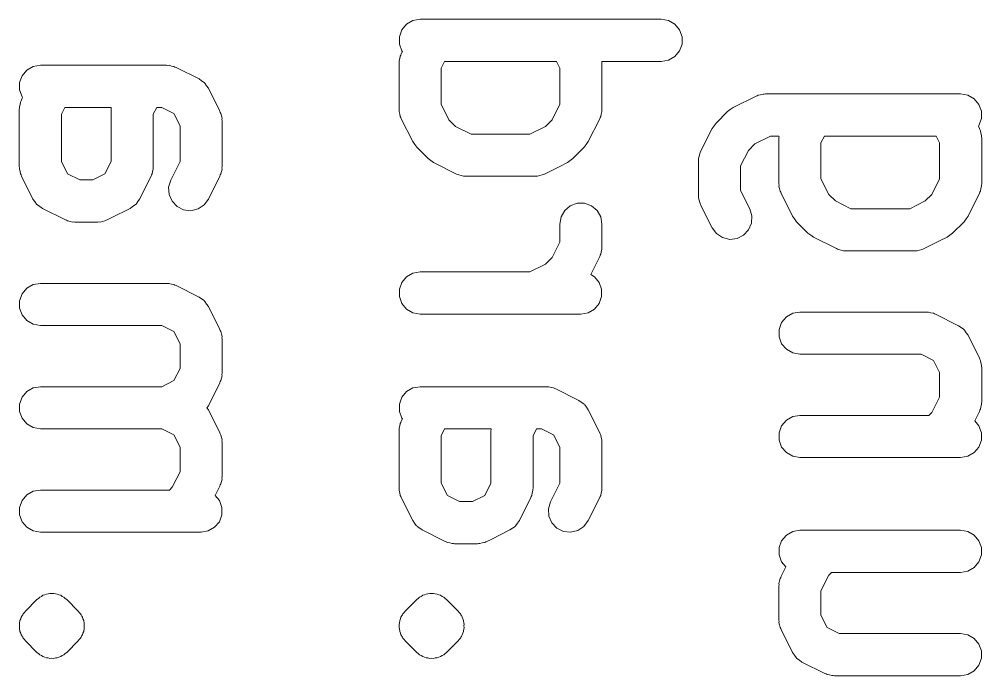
# Model space of a CAD drawing. Extents: x 83.8 to 162.6, y -99.1 to -55.8.
# Drawn here: x 87.852 to 91.844, y -77.494 to -74.771 of the extents above; entities that cross this region are included whole.
import ezdxf

# ---------------------------------------------------------------- set-up
doc = ezdxf.new("R2010")
doc.units = 0
doc.layers.add('Beschriftung', color=11, linetype='Continuous', lineweight=0)

msp = doc.modelspace()

# ---------------------------------------------------------------- linework, layer by layer
at = {"layer": 'Beschriftung'}
for p, q in [((89.4388, -74.815), (89.4584, -74.7917)), ((89.4584, -74.7917), (89.4847, -74.7765)), ((89.4847, -74.7765), (89.5146, -74.7713)), ((89.5146, -74.7713), (90.5146, -74.7713)), ((90.5146, -74.7713), (90.5445, -74.7765)), ((90.5445, -74.7765), (90.5709, -74.7917)), ((90.5709, -74.7917), (90.5904, -74.815)), ((89.4284, -74.8436), (89.4388, -74.815)), ((89.4284, -74.874), (89.4284, -74.8436)), ((90.5904, -74.815), (90.6008, -74.8436)), ((90.6008, -74.8436), (90.6008, -74.874)), ((89.4388, -74.9025), (89.4284, -74.874)), ((90.6008, -74.874), (90.5904, -74.9025)), ((89.4306, -74.9342), (89.4324, -74.9241)), ((89.4324, -74.9241), (89.4349, -74.9197)), ((89.4349, -74.9197), (89.4364, -74.9149)), ((89.4364, -74.9149), (89.4412, -74.9053)), ((89.4412, -74.9053), (89.4388, -74.9025)), ((90.5904, -74.9025), (90.5709, -74.9258)), ((87.9097, -74.967), (87.9396, -74.9617)), ((87.9396, -74.9617), (88.4634, -74.9617)), ((88.4634, -74.9617), (88.4684, -74.9626)), ((88.4684, -74.9626), (88.4734, -74.9623)), ((88.4734, -74.9623), (88.4833, -74.9652)), ((89.4271, -74.954), (89.428, -74.949)), ((89.4271, -75.1445), (89.4271, -74.954)), ((89.4277, -74.944), (89.4306, -74.9342)), ((89.428, -74.949), (89.4277, -74.944)), ((89.6163, -74.9463), (89.6021, -74.9747)), ((90.0796, -74.9463), (89.6163, -74.9463)), ((90.0938, -74.9747), (90.0796, -74.9463)), ((90.2681, -74.9463), (90.2679, -74.949)), ((90.2679, -74.949), (90.2688, -74.954)), ((90.5146, -74.9463), (90.2681, -74.9463)), ((90.2688, -74.954), (90.2688, -75.1445)), ((90.5445, -74.941), (90.5146, -74.9463)), ((90.5709, -74.9258), (90.5445, -74.941)), ((87.8638, -75.0055), (87.8834, -74.9822)), ((87.8834, -74.9822), (87.9097, -74.967)), ((88.4833, -74.9652), (88.4934, -74.967)), ((88.4934, -74.967), (88.4977, -74.9695)), ((88.4977, -74.9695), (88.5026, -74.971)), ((88.5026, -74.971), (88.5978, -75.0186)), ((89.6021, -74.9747), (89.6021, -75.1238)), ((90.0938, -75.1238), (90.0938, -74.9747)), ((87.8534, -75.034), (87.8638, -75.0055)), ((87.8534, -75.0644), (87.8534, -75.034)), ((88.5978, -75.0186), (88.6081, -75.0262)), ((88.6081, -75.0262), (88.6188, -75.0333)), ((88.6188, -75.0333), (88.6203, -75.0353)), ((88.6203, -75.0353), (88.6222, -75.0367)), ((88.6222, -75.0367), (88.6293, -75.0474)), ((87.8638, -75.093), (87.8534, -75.0644)), ((88.6293, -75.0474), (88.6369, -75.0577)), ((88.6369, -75.0577), (88.6845, -75.153)), ((90.9269, -75.0843), (90.9368, -75.0814)), ((90.9368, -75.0814), (90.9418, -75.0817)), ((90.9418, -75.0817), (90.9468, -75.0808)), ((90.9468, -75.0808), (91.7563, -75.0808)), ((91.7563, -75.0808), (91.7862, -75.0861)), ((87.8556, -75.1246), (87.8574, -75.1145)), ((87.8574, -75.1145), (87.8599, -75.1102)), ((87.8599, -75.1102), (87.8614, -75.1053)), ((87.8614, -75.1053), (87.8662, -75.0957)), ((87.8662, -75.0957), (87.8638, -75.093)), ((90.8124, -75.1376), (90.9076, -75.09)), ((90.9076, -75.09), (90.9125, -75.0886)), ((90.9125, -75.0886), (90.9168, -75.0861)), ((90.9168, -75.0861), (90.9269, -75.0843)), ((91.7862, -75.0861), (91.8125, -75.1013)), ((91.8125, -75.1013), (91.8321, -75.1245)), ((87.8521, -75.1445), (87.853, -75.1395)), ((87.8521, -75.3826), (87.8521, -75.1445)), ((87.8527, -75.1345), (87.8556, -75.1246)), ((87.853, -75.1395), (87.8527, -75.1345)), ((88.0413, -75.1367), (88.0271, -75.1651)), ((88.2338, -75.1367), (88.0413, -75.1367)), ((88.2331, -75.1445), (88.2339, -75.1395)), ((88.2331, -75.3619), (88.2331, -75.1445)), ((88.2339, -75.1395), (88.2338, -75.1367)), ((88.4223, -75.1367), (88.4081, -75.1651)), ((88.4428, -75.1367), (88.4223, -75.1367)), ((88.4934, -75.1621), (88.4428, -75.1367)), ((88.5188, -75.2128), (88.4934, -75.1621)), ((88.6845, -75.153), (88.686, -75.1578)), ((88.686, -75.1578), (88.6885, -75.1622)), ((88.6885, -75.1622), (88.6903, -75.1723)), ((89.428, -75.1494), (89.4271, -75.1445)), ((89.4277, -75.1545), (89.428, -75.1494)), ((89.4306, -75.1643), (89.4277, -75.1545)), ((89.6021, -75.1238), (89.6341, -75.1879)), ((90.0618, -75.1879), (90.0938, -75.1238)), ((90.2682, -75.1545), (90.2653, -75.1643)), ((90.2688, -75.1445), (90.2679, -75.1494)), ((90.2679, -75.1494), (90.2682, -75.1545)), ((90.742, -75.2017), (90.7897, -75.154)), ((90.7897, -75.154), (90.8011, -75.146)), ((90.8011, -75.146), (90.8124, -75.1376)), ((91.8321, -75.1245), (91.8425, -75.1531)), ((91.8425, -75.1531), (91.8425, -75.1835)), ((88.0271, -75.1651), (88.0271, -75.3619)), ((88.4081, -75.1651), (88.4081, -75.3826)), ((88.6903, -75.1723), (88.6932, -75.1821)), ((88.6932, -75.1821), (88.6929, -75.1871)), ((88.6929, -75.1871), (88.6938, -75.1921)), ((88.6938, -75.1921), (88.6938, -75.3826)), ((89.4324, -75.1744), (89.4306, -75.1643)), ((89.4349, -75.1788), (89.4324, -75.1744)), ((89.4364, -75.1836), (89.4349, -75.1788)), ((89.484, -75.2788), (89.4364, -75.1836)), ((89.6341, -75.1879), (89.6617, -75.2154)), ((90.0342, -75.2154), (90.0618, -75.1879)), ((90.2595, -75.1836), (90.2119, -75.2788)), ((90.261, -75.1788), (90.2595, -75.1836)), ((90.2635, -75.1744), (90.261, -75.1788)), ((90.2653, -75.1643), (90.2635, -75.1744)), ((90.734, -75.2131), (90.742, -75.2017)), ((91.8425, -75.1835), (91.8321, -75.212)), ((88.5188, -75.3619), (88.5188, -75.2128)), ((89.6617, -75.2154), (89.7258, -75.2475)), ((89.9702, -75.2475), (90.0342, -75.2154)), ((90.678, -75.3196), (90.7256, -75.2244)), ((90.7256, -75.2244), (90.734, -75.2131)), ((91.8321, -75.212), (91.8297, -75.2148)), ((91.8297, -75.2148), (91.8345, -75.2244)), ((91.8345, -75.2244), (91.836, -75.2292)), ((91.836, -75.2292), (91.8385, -75.2336)), ((91.8385, -75.2336), (91.8403, -75.2437)), ((89.4923, -75.2901), (89.484, -75.2788)), ((89.7258, -75.2475), (89.9702, -75.2475)), ((90.2119, -75.2788), (90.2036, -75.2901)), ((90.9674, -75.2558), (90.9034, -75.2878)), ((91.0028, -75.2558), (90.9674, -75.2558)), ((91.0021, -75.2635), (91.003, -75.2586)), ((91.0021, -75.454), (91.0021, -75.2635)), ((91.003, -75.2586), (91.0028, -75.2558)), ((91.1913, -75.2558), (91.1771, -75.2842)), ((91.6546, -75.2558), (91.1913, -75.2558)), ((91.6688, -75.2842), (91.6546, -75.2558)), ((91.8403, -75.2437), (91.8432, -75.2535)), ((91.8432, -75.2535), (91.8429, -75.2586)), ((91.8429, -75.2586), (91.8438, -75.2635)), ((91.8438, -75.2635), (91.8438, -75.454)), ((89.5004, -75.3016), (89.4923, -75.2901)), ((89.548, -75.3492), (89.5004, -75.3016)), ((90.1955, -75.3016), (90.1479, -75.3492)), ((90.2036, -75.2901), (90.1955, -75.3016)), ((90.6766, -75.3245), (90.678, -75.3196)), ((90.8758, -75.3154), (90.8438, -75.3794)), ((90.9034, -75.2878), (90.8758, -75.3154)), ((91.1771, -75.2842), (91.1771, -75.4333)), ((91.6688, -75.4333), (91.6688, -75.2842)), ((88.0271, -75.3619), (88.0525, -75.4126)), ((88.2077, -75.4126), (88.2331, -75.3619)), ((88.4804, -75.4387), (88.5188, -75.3619)), ((89.5595, -75.3572), (89.548, -75.3492)), ((89.5707, -75.3656), (89.5595, -75.3572)), ((90.1364, -75.3572), (90.1252, -75.3656)), ((90.1479, -75.3492), (90.1364, -75.3572)), ((90.6688, -75.3588), (90.6697, -75.3538)), ((90.6688, -75.5016), (90.6688, -75.3588)), ((90.6694, -75.3488), (90.6723, -75.3389)), ((90.6697, -75.3538), (90.6694, -75.3488)), ((90.6723, -75.3389), (90.6741, -75.3288)), ((90.6741, -75.3288), (90.6766, -75.3245)), ((87.853, -75.3875), (87.8521, -75.3826)), ((87.8527, -75.3926), (87.853, -75.3875)), ((87.8556, -75.4024), (87.8527, -75.3926)), ((87.8574, -75.4125), (87.8556, -75.4024)), ((88.4046, -75.4024), (88.4028, -75.4125)), ((88.4075, -75.3926), (88.4046, -75.4024)), ((88.4081, -75.3826), (88.4072, -75.3875)), ((88.4072, -75.3875), (88.4075, -75.3926)), ((88.6903, -75.4024), (88.6885, -75.4125)), ((88.6932, -75.3926), (88.6903, -75.4024)), ((88.6938, -75.3826), (88.6929, -75.3875)), ((88.6929, -75.3875), (88.6932, -75.3926)), ((89.666, -75.4132), (89.5707, -75.3656)), ((90.0938, -75.3813), (90.0299, -75.4132)), ((90.1252, -75.3656), (90.0938, -75.3813)), ((90.8438, -75.3794), (90.8438, -75.481)), ((87.8599, -75.4169), (87.8574, -75.4125)), ((87.8614, -75.4217), (87.8599, -75.4169)), ((87.909, -75.5169), (87.8614, -75.4217)), ((88.0525, -75.4126), (88.1031, -75.4379)), ((88.1031, -75.4379), (88.1571, -75.4379)), ((88.1571, -75.4379), (88.2077, -75.4126)), ((88.3988, -75.4217), (88.3512, -75.5169)), ((88.4003, -75.4169), (88.3988, -75.4217)), ((88.4028, -75.4125), (88.4003, -75.4169)), ((88.4717, -75.4678), (88.4804, -75.4387)), ((88.6845, -75.4217), (88.6369, -75.5169)), ((88.686, -75.4169), (88.6845, -75.4217)), ((88.6885, -75.4125), (88.686, -75.4169)), ((89.6708, -75.4147), (89.666, -75.4132)), ((89.6752, -75.4172), (89.6708, -75.4147)), ((89.6853, -75.419), (89.6752, -75.4172)), ((89.6951, -75.4219), (89.6853, -75.419)), ((89.7001, -75.4216), (89.6951, -75.4219)), ((89.7051, -75.4225), (89.7001, -75.4216)), ((89.9908, -75.4225), (89.7051, -75.4225)), ((89.9958, -75.4216), (89.9908, -75.4225)), ((90.0008, -75.4219), (89.9958, -75.4216)), ((90.0106, -75.419), (90.0008, -75.4219)), ((90.0207, -75.4172), (90.0106, -75.419)), ((90.0251, -75.4147), (90.0207, -75.4172)), ((90.0299, -75.4132), (90.0251, -75.4147)), ((91.1771, -75.4333), (91.2091, -75.4974)), ((91.6368, -75.4974), (91.6688, -75.4333)), ((88.4736, -75.4981), (88.4717, -75.4678)), ((90.8438, -75.481), (90.8822, -75.5577)), ((91.003, -75.459), (91.0021, -75.454)), ((91.0027, -75.464), (91.003, -75.459)), ((91.0056, -75.4738), (91.0027, -75.464)), ((91.0074, -75.4839), (91.0056, -75.4738)), ((91.8403, -75.4738), (91.8385, -75.4839)), ((91.8432, -75.464), (91.8403, -75.4738)), ((91.8438, -75.454), (91.8429, -75.459)), ((91.8429, -75.459), (91.8432, -75.464)), ((87.9166, -75.5273), (87.909, -75.5169)), ((88.3512, -75.5169), (88.3436, -75.5273)), ((88.4856, -75.526), (88.4736, -75.4981)), ((88.6369, -75.5169), (88.6188, -75.5413)), ((90.6697, -75.5066), (90.6688, -75.5016)), ((90.6694, -75.5116), (90.6697, -75.5066)), ((90.6723, -75.5214), (90.6694, -75.5116)), ((90.6741, -75.5315), (90.6723, -75.5214)), ((91.0099, -75.4883), (91.0074, -75.4839)), ((91.0114, -75.4931), (91.0099, -75.4883)), ((91.059, -75.5884), (91.0114, -75.4931)), ((91.2091, -75.4974), (91.2367, -75.5249)), ((91.6092, -75.5249), (91.6368, -75.4974)), ((91.8345, -75.4931), (91.7869, -75.5884)), ((91.836, -75.4883), (91.8345, -75.4931)), ((91.8385, -75.4839), (91.836, -75.4883)), ((87.9237, -75.538), (87.9166, -75.5273)), ((87.9256, -75.5394), (87.9237, -75.538)), ((87.9271, -75.5413), (87.9256, -75.5394)), ((87.9378, -75.5484), (87.9271, -75.5413)), ((87.9481, -75.5561), (87.9378, -75.5484)), ((88.0433, -75.6037), (87.9481, -75.5561)), ((88.3121, -75.5561), (88.2339, -75.5951)), ((88.3224, -75.5484), (88.3121, -75.5561)), ((88.3331, -75.5413), (88.3224, -75.5484)), ((88.3346, -75.5394), (88.3331, -75.5413)), ((88.3365, -75.538), (88.3346, -75.5394)), ((88.3436, -75.5273), (88.3365, -75.538)), ((88.5065, -75.5481), (88.4856, -75.526)), ((88.5337, -75.5617), (88.5065, -75.5481)), ((88.5639, -75.5652), (88.5337, -75.5617)), ((88.5935, -75.5581), (88.5639, -75.5652)), ((88.6188, -75.5413), (88.5935, -75.5581)), ((90.1143, -75.5644), (90.1375, -75.5449)), ((90.1375, -75.5449), (90.1661, -75.5345)), ((90.1661, -75.5345), (90.1965, -75.5345)), ((90.1965, -75.5345), (90.225, -75.5449)), ((90.225, -75.5449), (90.2483, -75.5644)), ((90.6766, -75.5359), (90.6741, -75.5315)), ((90.678, -75.5407), (90.6766, -75.5359)), ((90.7256, -75.636), (90.678, -75.5407)), ((90.8822, -75.5577), (90.8908, -75.5869)), ((91.2367, -75.5249), (91.3008, -75.557)), ((91.3008, -75.557), (91.5452, -75.557)), ((91.5452, -75.557), (91.6092, -75.5249)), ((88.2339, -75.5951), (88.2168, -75.6037)), ((90.0938, -75.6207), (90.0991, -75.5907)), ((90.0991, -75.5907), (90.1143, -75.5644)), ((90.2483, -75.5644), (90.2635, -75.5907)), ((90.2635, -75.5907), (90.2688, -75.6207)), ((90.8908, -75.5869), (90.889, -75.6172)), ((91.0673, -75.5996), (91.059, -75.5884)), ((91.0754, -75.6111), (91.0673, -75.5996)), ((91.7786, -75.5996), (91.7705, -75.6111)), ((91.7869, -75.5884), (91.7786, -75.5996)), ((88.0482, -75.6051), (88.0433, -75.6037)), ((88.0525, -75.6077), (88.0482, -75.6051)), ((88.0626, -75.6094), (88.0525, -75.6077)), ((88.0725, -75.6124), (88.0626, -75.6094)), ((88.0775, -75.6121), (88.0725, -75.6124)), ((88.0825, -75.6129), (88.0775, -75.6121)), ((88.1777, -75.6129), (88.0825, -75.6129)), ((88.1827, -75.6121), (88.1777, -75.6129)), ((88.1877, -75.6124), (88.1827, -75.6121)), ((88.1975, -75.6094), (88.1877, -75.6124)), ((88.2076, -75.6077), (88.1975, -75.6094)), ((88.212, -75.6051), (88.2076, -75.6077)), ((88.2168, -75.6037), (88.212, -75.6051)), ((90.0938, -75.6952), (90.0938, -75.6207)), ((90.2688, -75.6207), (90.2688, -75.7159)), ((90.7437, -75.6604), (90.7256, -75.636)), ((90.889, -75.6172), (90.8769, -75.6451)), ((91.123, -75.6587), (91.0754, -75.6111)), ((91.7705, -75.6111), (91.7229, -75.6587)), ((90.7691, -75.6771), (90.7437, -75.6604)), ((90.7987, -75.6842), (90.7691, -75.6771)), ((90.8289, -75.6807), (90.7987, -75.6842)), ((90.856, -75.6671), (90.8289, -75.6807)), ((90.8769, -75.6451), (90.856, -75.6671)), ((91.1345, -75.6668), (91.123, -75.6587)), ((91.1457, -75.6751), (91.1345, -75.6668)), ((91.241, -75.7227), (91.1457, -75.6751)), ((91.7002, -75.6751), (91.6688, -75.6908)), ((91.7114, -75.6668), (91.7002, -75.6751)), ((91.7229, -75.6587), (91.7114, -75.6668)), ((90.0618, -75.7593), (90.0938, -75.6952)), ((90.2688, -75.7159), (90.2679, -75.7209)), ((90.2679, -75.7209), (90.2682, -75.7259)), ((91.6688, -75.6908), (91.6049, -75.7227)), ((90.0342, -75.7869), (90.0618, -75.7593)), ((90.2595, -75.755), (90.2219, -75.8303)), ((90.261, -75.7502), (90.2595, -75.755)), ((90.2635, -75.7458), (90.261, -75.7502)), ((90.2653, -75.7357), (90.2635, -75.7458)), ((90.2682, -75.7259), (90.2653, -75.7357)), ((91.2458, -75.7242), (91.241, -75.7227)), ((91.2502, -75.7267), (91.2458, -75.7242)), ((91.2603, -75.7285), (91.2502, -75.7267)), ((91.2701, -75.7314), (91.2603, -75.7285)), ((91.2751, -75.7311), (91.2701, -75.7314)), ((91.2801, -75.732), (91.2751, -75.7311)), ((91.5658, -75.732), (91.2801, -75.732)), ((91.5708, -75.7311), (91.5658, -75.732)), ((91.5758, -75.7314), (91.5708, -75.7311)), ((91.5856, -75.7285), (91.5758, -75.7314)), ((91.5957, -75.7267), (91.5856, -75.7285)), ((91.6001, -75.7242), (91.5957, -75.7267)), ((91.6049, -75.7227), (91.6001, -75.7242)), ((89.9702, -75.8189), (90.0342, -75.7869)), ((89.4388, -75.8626), (89.4584, -75.8394)), ((89.4584, -75.8394), (89.4847, -75.8242)), ((89.4847, -75.8242), (89.5146, -75.8189)), ((89.5146, -75.8189), (89.9702, -75.8189)), ((90.2219, -75.8303), (90.2375, -75.8394)), ((90.2375, -75.8394), (90.2571, -75.8626)), ((87.8834, -75.887), (87.9097, -75.8718)), ((87.9097, -75.8718), (87.9396, -75.8665)), ((87.9396, -75.8665), (88.4634, -75.8665)), ((88.4634, -75.8665), (88.4684, -75.8674)), ((88.4684, -75.8674), (88.4734, -75.8671)), ((88.4734, -75.8671), (88.4833, -75.87)), ((88.4833, -75.87), (88.4934, -75.8718)), ((88.4934, -75.8718), (88.4977, -75.8743)), ((88.4977, -75.8743), (88.5026, -75.8757)), ((88.5026, -75.8757), (88.5978, -75.9234)), ((89.4284, -75.8912), (89.4388, -75.8626)), ((90.2571, -75.8626), (90.2675, -75.8912)), ((87.8534, -75.9388), (87.8638, -75.9103)), ((87.8638, -75.9103), (87.8834, -75.887)), ((89.4284, -75.9216), (89.4284, -75.8912)), ((89.4388, -75.9501), (89.4284, -75.9216)), ((90.2675, -75.9216), (90.2571, -75.9501)), ((90.2675, -75.8912), (90.2675, -75.9216)), ((87.8534, -75.9692), (87.8534, -75.9388)), ((88.5978, -75.9234), (88.6081, -75.931)), ((88.6081, -75.931), (88.6188, -75.9381)), ((88.6188, -75.9381), (88.6203, -75.94)), ((88.6203, -75.94), (88.6222, -75.9415)), ((88.6222, -75.9415), (88.6293, -75.9522)), ((88.6293, -75.9522), (88.6369, -75.9625)), ((89.4584, -75.9734), (89.4388, -75.9501)), ((90.2571, -75.9501), (90.2375, -75.9734)), ((87.8638, -75.9978), (87.8534, -75.9692)), ((87.8834, -76.021), (87.8638, -75.9978)), ((88.6369, -75.9625), (88.6845, -76.0577)), ((89.4847, -75.9886), (89.4584, -75.9734)), ((89.5146, -75.9939), (89.4847, -75.9886)), ((90.1813, -75.9939), (89.5146, -75.9939)), ((90.2112, -75.9886), (90.1813, -75.9939)), ((90.2375, -75.9734), (90.2112, -75.9886)), ((91.0334, -76.006), (91.0597, -75.9908)), ((91.0597, -75.9908), (91.0896, -75.9855)), ((91.0896, -75.9855), (91.6134, -75.9855)), ((91.6134, -75.9855), (91.6184, -75.9864)), ((91.6184, -75.9864), (91.6234, -75.9861)), ((91.6234, -75.9861), (91.6333, -75.989)), ((91.6333, -75.989), (91.6434, -75.9908)), ((91.6434, -75.9908), (91.6477, -75.9933)), ((91.6477, -75.9933), (91.6526, -75.9948)), ((91.6526, -75.9948), (91.7478, -76.0424)), ((87.9097, -76.0362), (87.8834, -76.021)), ((87.9396, -76.0415), (87.9097, -76.0362)), ((88.4428, -76.0415), (87.9396, -76.0415)), ((88.4934, -76.0668), (88.4428, -76.0415)), ((91.0034, -76.0579), (91.0138, -76.0293)), ((91.0138, -76.0293), (91.0334, -76.006)), ((88.5188, -76.1175), (88.4934, -76.0668)), ((88.6845, -76.0577), (88.686, -76.0626)), ((88.686, -76.0626), (88.6885, -76.0669)), ((88.6885, -76.0669), (88.6903, -76.077)), ((88.6903, -76.077), (88.6932, -76.0869)), ((91.0034, -76.0882), (91.0034, -76.0579)), ((91.7478, -76.0424), (91.7581, -76.0501)), ((91.7581, -76.0501), (91.7688, -76.0571)), ((91.7688, -76.0571), (91.7703, -76.0591)), ((91.7703, -76.0591), (91.7722, -76.0605)), ((91.7722, -76.0605), (91.7793, -76.0712)), ((91.7793, -76.0712), (91.7869, -76.0815)), ((91.7869, -76.0815), (91.8345, -76.1768)), ((88.5188, -76.2191), (88.5188, -76.1175)), ((88.6932, -76.0869), (88.6929, -76.0919)), ((88.6929, -76.0919), (88.6938, -76.0969)), ((88.6938, -76.0969), (88.6938, -76.2397)), ((91.0138, -76.1168), (91.0034, -76.0882)), ((91.0334, -76.1401), (91.0138, -76.1168)), ((91.0597, -76.1553), (91.0334, -76.1401)), ((91.0896, -76.1605), (91.0597, -76.1553)), ((91.5928, -76.1605), (91.0896, -76.1605)), ((91.6434, -76.1859), (91.5928, -76.1605)), ((91.6688, -76.2366), (91.6434, -76.1859)), ((91.8345, -76.1768), (91.836, -76.1816)), ((91.836, -76.1816), (91.8385, -76.186)), ((91.8385, -76.186), (91.8403, -76.1961)), ((91.8403, -76.1961), (91.8432, -76.2059)), ((88.4934, -76.2697), (88.5188, -76.2191)), ((88.6938, -76.2397), (88.6929, -76.2447)), ((91.6688, -76.3381), (91.6688, -76.2366)), ((91.8432, -76.2059), (91.8429, -76.2109)), ((91.8429, -76.2109), (91.8438, -76.2159)), ((91.8438, -76.2159), (91.8438, -76.3588)), ((88.4428, -76.2951), (88.4934, -76.2697)), ((88.6845, -76.2788), (88.6369, -76.3741)), ((88.686, -76.274), (88.6845, -76.2788)), ((88.6885, -76.2696), (88.686, -76.274)), ((88.6903, -76.2595), (88.6885, -76.2696)), ((88.6932, -76.2497), (88.6903, -76.2595)), ((88.6929, -76.2447), (88.6932, -76.2497)), ((87.8638, -76.3388), (87.8834, -76.3155)), ((87.8834, -76.3155), (87.9097, -76.3003)), ((87.9097, -76.3003), (87.9396, -76.2951)), ((87.9396, -76.2951), (88.4428, -76.2951)), ((89.4388, -76.3388), (89.4584, -76.3155)), ((89.4584, -76.3155), (89.4847, -76.3003)), ((89.4847, -76.3003), (89.5146, -76.2951)), ((89.5146, -76.2951), (90.0384, -76.2951)), ((90.0384, -76.2951), (90.0434, -76.2959)), ((90.0434, -76.2959), (90.0484, -76.2956)), ((90.0484, -76.2956), (90.0583, -76.2986)), ((90.0583, -76.2986), (90.0684, -76.3003)), ((90.0684, -76.3003), (90.0727, -76.3029)), ((90.0727, -76.3029), (90.0776, -76.3043)), ((90.0776, -76.3043), (90.1728, -76.3519)), ((87.8534, -76.3674), (87.8638, -76.3388)), ((89.4284, -76.3674), (89.4388, -76.3388)), ((90.1728, -76.3519), (90.1831, -76.3596)), ((90.1831, -76.3596), (90.1938, -76.3667)), ((91.6368, -76.4022), (91.6688, -76.3381)), ((91.8438, -76.3588), (91.8429, -76.3637)), ((87.8534, -76.3978), (87.8534, -76.3674)), ((87.8638, -76.4263), (87.8534, -76.3978)), ((88.6369, -76.3741), (88.6306, -76.3826)), ((88.6306, -76.3826), (88.6369, -76.3911)), ((88.6369, -76.3911), (88.6845, -76.4863)), ((89.4284, -76.3978), (89.4284, -76.3674)), ((89.4388, -76.4263), (89.4284, -76.3978)), ((90.1938, -76.3667), (90.1953, -76.3686)), ((90.1953, -76.3686), (90.1972, -76.37)), ((90.1972, -76.37), (90.2043, -76.3807)), ((90.2043, -76.3807), (90.2119, -76.3911)), ((90.2119, -76.3911), (90.2595, -76.4863)), ((91.8345, -76.3979), (91.8148, -76.4373)), ((91.836, -76.3931), (91.8345, -76.3979)), ((91.8385, -76.3887), (91.836, -76.3931)), ((91.8403, -76.3786), (91.8385, -76.3887)), ((91.8432, -76.3688), (91.8403, -76.3786)), ((91.8429, -76.3637), (91.8432, -76.3688)), ((87.8834, -76.4496), (87.8638, -76.4263)), ((89.4349, -76.4435), (89.4364, -76.4387)), ((89.4364, -76.4387), (89.4412, -76.4291)), ((89.4412, -76.4291), (89.4388, -76.4263)), ((91.0138, -76.4579), (91.0334, -76.4346)), ((91.0334, -76.4346), (91.0597, -76.4194)), ((91.0597, -76.4194), (91.0896, -76.4141)), ((91.0896, -76.4141), (91.6248, -76.4141)), ((91.6248, -76.4141), (91.6368, -76.4022)), ((91.8148, -76.4373), (91.8321, -76.4579)), ((87.9097, -76.4648), (87.8834, -76.4496)), ((87.9396, -76.4701), (87.9097, -76.4648)), ((88.4428, -76.4701), (87.9396, -76.4701)), ((88.4934, -76.4954), (88.4428, -76.4701)), ((89.4271, -76.4778), (89.428, -76.4728)), ((89.4271, -76.7159), (89.4271, -76.4778)), ((89.4277, -76.4678), (89.4306, -76.458)), ((89.428, -76.4728), (89.4277, -76.4678)), ((89.4306, -76.458), (89.4324, -76.4479)), ((89.4324, -76.4479), (89.4349, -76.4435)), ((89.6163, -76.4701), (89.6021, -76.4985)), ((89.8088, -76.4701), (89.6163, -76.4701)), ((89.8081, -76.4778), (89.8089, -76.4728)), ((89.8081, -76.6952), (89.8081, -76.4778)), ((89.8089, -76.4728), (89.8088, -76.4701)), ((89.9973, -76.4701), (89.9831, -76.4985)), ((90.0178, -76.4701), (89.9973, -76.4701)), ((90.0684, -76.4954), (90.0178, -76.4701)), ((91.0034, -76.4864), (91.0138, -76.4579)), ((91.8321, -76.4579), (91.8425, -76.4864)), ((88.5188, -76.5461), (88.4934, -76.4954)), ((88.6845, -76.4863), (88.686, -76.4911)), ((88.686, -76.4911), (88.6885, -76.4955)), ((88.6885, -76.4955), (88.6903, -76.5056)), ((88.6903, -76.5056), (88.6932, -76.5154)), ((88.6932, -76.5154), (88.6929, -76.5205)), ((88.6929, -76.5205), (88.6938, -76.5254)), ((89.6021, -76.4985), (89.6021, -76.6953)), ((89.9831, -76.4985), (89.9831, -76.7159)), ((90.0938, -76.5461), (90.0684, -76.4954)), ((90.2595, -76.4863), (90.261, -76.4911)), ((90.261, -76.4911), (90.2635, -76.4955)), ((90.2635, -76.4955), (90.2653, -76.5056)), ((90.2653, -76.5056), (90.2682, -76.5154)), ((90.2682, -76.5154), (90.2679, -76.5205)), ((90.2679, -76.5205), (90.2688, -76.5254)), ((91.0034, -76.5168), (91.0034, -76.4864)), ((91.0138, -76.5454), (91.0034, -76.5168)), ((91.8425, -76.5168), (91.8321, -76.5454)), ((91.8425, -76.4864), (91.8425, -76.5168)), ((88.5188, -76.6476), (88.5188, -76.5461)), ((88.6938, -76.5254), (88.6938, -76.6683)), ((90.0938, -76.6952), (90.0938, -76.5461)), ((90.2688, -76.5254), (90.2688, -76.7159)), ((91.0334, -76.5686), (91.0138, -76.5454)), ((91.8321, -76.5454), (91.8125, -76.5686)), ((91.0597, -76.5838), (91.0334, -76.5686)), ((91.0896, -76.5891), (91.0597, -76.5838)), ((91.7563, -76.5891), (91.0896, -76.5891)), ((91.7862, -76.5838), (91.7563, -76.5891)), ((91.8125, -76.5686), (91.7862, -76.5838)), ((88.4868, -76.7117), (88.5188, -76.6476)), ((88.6932, -76.6783), (88.6903, -76.6881)), ((88.6938, -76.6683), (88.6929, -76.6733)), ((88.6929, -76.6733), (88.6932, -76.6783)), ((88.4748, -76.7236), (88.4868, -76.7117)), ((88.6845, -76.7074), (88.6648, -76.7469)), ((88.686, -76.7026), (88.6845, -76.7074)), ((88.6885, -76.6982), (88.686, -76.7026)), ((88.6903, -76.6881), (88.6885, -76.6982)), ((89.428, -76.7209), (89.4271, -76.7159)), ((89.6021, -76.6953), (89.6275, -76.7459)), ((89.7827, -76.7459), (89.8081, -76.6952)), ((89.9831, -76.7159), (89.9822, -76.7209)), ((90.0554, -76.772), (90.0938, -76.6952)), ((90.2688, -76.7159), (90.2679, -76.7209)), ((87.8638, -76.7674), (87.8834, -76.7441)), ((87.8834, -76.7441), (87.9097, -76.7289)), ((87.9097, -76.7289), (87.9396, -76.7236)), ((87.9396, -76.7236), (88.4748, -76.7236)), ((88.6648, -76.7469), (88.6821, -76.7674)), ((89.4277, -76.7259), (89.428, -76.7209)), ((89.4306, -76.7357), (89.4277, -76.7259)), ((89.4324, -76.7458), (89.4306, -76.7357)), ((89.4349, -76.7502), (89.4324, -76.7458)), ((89.4364, -76.755), (89.4349, -76.7502)), ((89.484, -76.8503), (89.4364, -76.755)), ((89.6275, -76.7459), (89.6781, -76.7713)), ((89.7321, -76.7713), (89.7827, -76.7459)), ((89.9738, -76.755), (89.9262, -76.8503)), ((89.9753, -76.7502), (89.9738, -76.755)), ((89.9778, -76.7458), (89.9753, -76.7502)), ((89.9796, -76.7357), (89.9778, -76.7458)), ((89.9825, -76.7259), (89.9796, -76.7357)), ((89.9822, -76.7209), (89.9825, -76.7259)), ((90.2595, -76.755), (90.2119, -76.8503)), ((90.261, -76.7502), (90.2595, -76.755)), ((90.2635, -76.7458), (90.261, -76.7502)), ((90.2653, -76.7357), (90.2635, -76.7458)), ((90.2682, -76.7259), (90.2653, -76.7357)), ((90.2679, -76.7209), (90.2682, -76.7259)), ((87.8534, -76.7959), (87.8638, -76.7674)), ((87.8534, -76.8263), (87.8534, -76.7959)), ((88.6821, -76.7674), (88.6925, -76.7959)), ((88.6925, -76.7959), (88.6925, -76.8263)), ((89.6781, -76.7713), (89.7321, -76.7713)), ((90.0467, -76.8011), (90.0554, -76.772)), ((87.8638, -76.8549), (87.8534, -76.8263)), ((88.6925, -76.8263), (88.6821, -76.8549)), ((90.0486, -76.8315), (90.0467, -76.8011)), ((90.0606, -76.8594), (90.0486, -76.8315)), ((87.8834, -76.8782), (87.8638, -76.8549)), ((87.9097, -76.8934), (87.8834, -76.8782)), ((88.6625, -76.8782), (88.6362, -76.8934)), ((88.6821, -76.8549), (88.6625, -76.8782)), ((89.4916, -76.8606), (89.484, -76.8503)), ((89.4987, -76.8713), (89.4916, -76.8606)), ((89.5006, -76.8727), (89.4987, -76.8713)), ((89.5021, -76.8747), (89.5006, -76.8727)), ((89.5128, -76.8818), (89.5021, -76.8747)), ((89.9081, -76.8747), (89.8974, -76.8818)), ((89.9096, -76.8727), (89.9081, -76.8747)), ((89.9115, -76.8713), (89.9096, -76.8727)), ((89.9186, -76.8606), (89.9115, -76.8713)), ((89.9262, -76.8503), (89.9186, -76.8606)), ((90.0815, -76.8814), (90.0606, -76.8594)), ((90.1938, -76.8747), (90.1685, -76.8914)), ((90.2119, -76.8503), (90.1938, -76.8747)), ((87.9396, -76.8986), (87.9097, -76.8934)), ((88.6063, -76.8986), (87.9396, -76.8986)), ((88.6362, -76.8934), (88.6063, -76.8986)), ((89.5231, -76.8894), (89.5128, -76.8818)), ((89.6183, -76.937), (89.5231, -76.8894)), ((89.8871, -76.8894), (89.8089, -76.9285)), ((89.8974, -76.8818), (89.8871, -76.8894)), ((90.1087, -76.895), (90.0815, -76.8814)), ((90.1389, -76.8985), (90.1087, -76.895)), ((90.1685, -76.8914), (90.1389, -76.8985)), ((91.0138, -76.9341), (91.0334, -76.9108)), ((91.0334, -76.9108), (91.0597, -76.8956)), ((91.0597, -76.8956), (91.0896, -76.8903)), ((91.0896, -76.8903), (91.7563, -76.8903)), ((91.7563, -76.8903), (91.7862, -76.8956)), ((91.7862, -76.8956), (91.8125, -76.9108)), ((91.8125, -76.9108), (91.8321, -76.9341)), ((89.6232, -76.9385), (89.6183, -76.937)), ((89.6275, -76.941), (89.6232, -76.9385)), ((89.6376, -76.9428), (89.6275, -76.941)), ((89.6475, -76.9457), (89.6376, -76.9428)), ((89.6525, -76.9454), (89.6475, -76.9457)), ((89.6575, -76.9463), (89.6525, -76.9454)), ((89.7527, -76.9463), (89.6575, -76.9463)), ((89.7577, -76.9454), (89.7527, -76.9463)), ((89.7627, -76.9457), (89.7577, -76.9454)), ((89.7725, -76.9428), (89.7627, -76.9457)), ((89.7826, -76.941), (89.7725, -76.9428)), ((89.787, -76.9385), (89.7826, -76.941)), ((89.7918, -76.937), (89.787, -76.9385)), ((89.8089, -76.9285), (89.7918, -76.937)), ((91.0034, -76.9626), (91.0138, -76.9341)), ((91.8321, -76.9341), (91.8425, -76.9626)), ((91.0034, -76.993), (91.0034, -76.9626)), ((91.0138, -77.0216), (91.0034, -76.993)), ((91.8425, -76.993), (91.8321, -77.0216)), ((91.8425, -76.9626), (91.8425, -76.993)), ((91.0311, -77.0421), (91.0138, -77.0216)), ((91.8321, -77.0216), (91.8125, -77.0448)), ((91.0114, -77.0815), (91.0311, -77.0421)), ((91.2091, -77.0773), (91.1771, -77.1413)), ((91.2211, -77.0653), (91.2091, -77.0773)), ((91.7563, -77.0653), (91.2211, -77.0653)), ((91.7862, -77.06), (91.7563, -77.0653)), ((91.8125, -77.0448), (91.7862, -77.06)), ((91.0021, -77.1207), (91.003, -77.1157)), ((91.0027, -77.1107), (91.0056, -77.1008)), ((91.003, -77.1157), (91.0027, -77.1107)), ((91.0056, -77.1008), (91.0074, -77.0907)), ((91.0074, -77.0907), (91.0099, -77.0864)), ((91.0099, -77.0864), (91.0114, -77.0815)), ((87.9503, -77.1604), (87.9577, -77.1584)), ((87.9577, -77.1584), (87.9646, -77.1552)), ((87.9646, -77.1552), (87.9722, -77.1545)), ((87.9722, -77.1545), (87.9796, -77.1525)), ((87.9796, -77.1525), (87.9872, -77.1532)), ((87.9872, -77.1532), (87.9949, -77.1525)), ((87.9949, -77.1525), (88.0023, -77.1545)), ((88.0023, -77.1545), (88.0099, -77.1552)), ((88.0099, -77.1552), (88.0168, -77.1584)), ((88.0168, -77.1584), (88.0242, -77.1604)), ((89.5253, -77.1604), (89.5327, -77.1584)), ((89.5327, -77.1584), (89.5396, -77.1552)), ((89.5396, -77.1552), (89.5472, -77.1545)), ((89.5472, -77.1545), (89.5546, -77.1525)), ((89.5546, -77.1525), (89.5622, -77.1532)), ((89.5622, -77.1532), (89.5699, -77.1525)), ((89.5699, -77.1525), (89.5773, -77.1545)), ((89.5773, -77.1545), (89.5849, -77.1552)), ((89.5849, -77.1552), (89.5918, -77.1584)), ((89.5918, -77.1584), (89.5992, -77.1604)), ((91.0021, -77.2635), (91.0021, -77.1207)), ((91.1771, -77.1413), (91.1771, -77.2429)), ((87.8777, -77.2255), (87.9254, -77.1778)), ((87.9254, -77.1778), (87.9316, -77.1735)), ((87.9316, -77.1735), (87.9371, -77.168)), ((87.9371, -77.168), (87.944, -77.1648)), ((87.944, -77.1648), (87.9503, -77.1604)), ((88.0242, -77.1604), (88.0305, -77.1648)), ((88.0305, -77.1648), (88.0374, -77.168)), ((88.0374, -77.168), (88.0428, -77.1735)), ((88.0428, -77.1735), (88.0491, -77.1778)), ((88.0491, -77.1778), (88.0967, -77.2255)), ((89.4527, -77.2255), (89.5004, -77.1778)), ((89.5004, -77.1778), (89.5066, -77.1735)), ((89.5066, -77.1735), (89.5121, -77.168)), ((89.5121, -77.168), (89.519, -77.1648)), ((89.519, -77.1648), (89.5253, -77.1604)), ((89.5992, -77.1604), (89.6055, -77.1648)), ((89.6055, -77.1648), (89.6124, -77.168)), ((89.6124, -77.168), (89.6178, -77.1735)), ((89.6178, -77.1735), (89.6241, -77.1778)), ((89.6241, -77.1778), (89.6717, -77.2255)), ((87.8663, -77.2406), (87.8679, -77.2371)), ((87.8679, -77.2371), (87.8734, -77.2317)), ((87.8734, -77.2317), (87.8777, -77.2255)), ((88.0967, -77.2255), (88.1011, -77.2317)), ((88.1011, -77.2317), (88.1065, -77.2371)), ((88.1065, -77.2371), (88.1082, -77.2406)), ((89.4413, -77.2406), (89.4429, -77.2371)), ((89.4429, -77.2371), (89.4484, -77.2317)), ((89.4484, -77.2317), (89.4527, -77.2255)), ((89.6717, -77.2255), (89.6761, -77.2317)), ((89.6761, -77.2317), (89.6815, -77.2371)), ((89.6815, -77.2371), (89.6832, -77.2406)), ((87.8525, -77.2797), (87.8534, -77.276)), ((87.8534, -77.2721), (87.8548, -77.2685)), ((87.8534, -77.276), (87.8534, -77.2721)), ((87.8548, -77.2685), (87.8551, -77.2647)), ((87.8551, -77.2647), (87.8583, -77.2577)), ((87.8583, -77.2577), (87.8603, -77.2504)), ((87.8603, -77.2504), (87.8625, -77.2472)), ((87.8625, -77.2472), (87.8638, -77.2436)), ((87.8638, -77.2436), (87.8663, -77.2406)), ((88.1082, -77.2406), (88.1106, -77.2436)), ((88.1106, -77.2436), (88.112, -77.2472)), ((88.112, -77.2472), (88.1142, -77.2504)), ((88.1142, -77.2504), (88.1161, -77.2578)), ((88.1161, -77.2578), (88.1194, -77.2647)), ((88.1194, -77.2647), (88.1197, -77.2685)), ((88.1197, -77.2685), (88.121, -77.2721)), ((88.121, -77.2721), (88.121, -77.276)), ((88.121, -77.276), (88.122, -77.2797)), ((89.4275, -77.2797), (89.4284, -77.276)), ((89.4284, -77.2721), (89.4298, -77.2685)), ((89.4284, -77.276), (89.4284, -77.2721)), ((89.4298, -77.2685), (89.4301, -77.2647)), ((89.4301, -77.2647), (89.4333, -77.2577)), ((89.4333, -77.2577), (89.4353, -77.2504)), ((89.4353, -77.2504), (89.4375, -77.2472)), ((89.4375, -77.2472), (89.4388, -77.2436)), ((89.4388, -77.2436), (89.4413, -77.2406)), ((89.6832, -77.2406), (89.6856, -77.2436)), ((89.6856, -77.2436), (89.687, -77.2472)), ((89.687, -77.2472), (89.6892, -77.2504)), ((89.6892, -77.2504), (89.6911, -77.2578)), ((89.6911, -77.2578), (89.6944, -77.2647)), ((89.6944, -77.2647), (89.6947, -77.2685)), ((89.6947, -77.2685), (89.696, -77.2721)), ((89.696, -77.2721), (89.696, -77.276)), ((89.696, -77.276), (89.697, -77.2797)), ((91.003, -77.2685), (91.0021, -77.2635)), ((91.0027, -77.2735), (91.003, -77.2685)), ((91.0056, -77.2834), (91.0027, -77.2735)), ((91.1771, -77.2429), (91.2025, -77.2935)), ((87.8531, -77.2873), (87.8525, -77.2797)), ((87.8525, -77.295), (87.8531, -77.2873)), ((87.8534, -77.2987), (87.8525, -77.295)), ((87.8534, -77.3025), (87.8534, -77.2987)), ((87.8548, -77.3061), (87.8534, -77.3025)), ((87.8551, -77.31), (87.8548, -77.3061)), ((87.8583, -77.3169), (87.8551, -77.31)), ((87.8603, -77.3243), (87.8583, -77.3169)), ((88.1161, -77.3169), (88.1142, -77.3243)), ((88.1194, -77.31), (88.1161, -77.3169)), ((88.1197, -77.3061), (88.1194, -77.31)), ((88.121, -77.3025), (88.1197, -77.3061)), ((88.122, -77.295), (88.121, -77.2987)), ((88.121, -77.2987), (88.121, -77.3025)), ((88.122, -77.2797), (88.1214, -77.2873)), ((88.1214, -77.2873), (88.122, -77.295)), ((89.4281, -77.2873), (89.4275, -77.2797)), ((89.4275, -77.295), (89.4281, -77.2873)), ((89.4284, -77.2987), (89.4275, -77.295)), ((89.4284, -77.3025), (89.4284, -77.2987)), ((89.4298, -77.3061), (89.4284, -77.3025)), ((89.4301, -77.31), (89.4298, -77.3061)), ((89.4333, -77.3169), (89.4301, -77.31)), ((89.4353, -77.3243), (89.4333, -77.3169)), ((89.6911, -77.3169), (89.6892, -77.3243)), ((89.6944, -77.31), (89.6911, -77.3169)), ((89.6947, -77.3061), (89.6944, -77.31)), ((89.696, -77.3025), (89.6947, -77.3061)), ((89.697, -77.295), (89.696, -77.2987)), ((89.696, -77.2987), (89.696, -77.3025)), ((89.697, -77.2797), (89.6964, -77.2873)), ((89.6964, -77.2873), (89.697, -77.295)), ((91.0074, -77.2935), (91.0056, -77.2834)), ((91.0099, -77.2978), (91.0074, -77.2935)), ((91.0114, -77.3027), (91.0099, -77.2978)), ((91.059, -77.3979), (91.0114, -77.3027)), ((91.2025, -77.2935), (91.2531, -77.3189)), ((91.2531, -77.3189), (91.7563, -77.3189)), ((91.7563, -77.3189), (91.7862, -77.3242)), ((87.8625, -77.3275), (87.8603, -77.3243)), ((87.8638, -77.3311), (87.8625, -77.3275)), ((87.8663, -77.334), (87.8638, -77.3311)), ((87.8679, -77.3375), (87.8663, -77.334)), ((87.8734, -77.3429), (87.8679, -77.3375)), ((87.8777, -77.3492), (87.8734, -77.3429)), ((87.9254, -77.3968), (87.8777, -77.3492)), ((88.0967, -77.3492), (88.0491, -77.3968)), ((88.1011, -77.3429), (88.0967, -77.3492)), ((88.1065, -77.3375), (88.1011, -77.3429)), ((88.1082, -77.334), (88.1065, -77.3375)), ((88.1106, -77.3311), (88.1082, -77.334)), ((88.112, -77.3275), (88.1106, -77.3311)), ((88.1142, -77.3243), (88.112, -77.3275)), ((89.4375, -77.3275), (89.4353, -77.3243)), ((89.4388, -77.3311), (89.4375, -77.3275)), ((89.4413, -77.334), (89.4388, -77.3311)), ((89.4429, -77.3375), (89.4413, -77.334)), ((89.4484, -77.3429), (89.4429, -77.3375)), ((89.4527, -77.3492), (89.4484, -77.3429)), ((89.5004, -77.3968), (89.4527, -77.3492)), ((89.6717, -77.3492), (89.6241, -77.3968)), ((89.6761, -77.3429), (89.6717, -77.3492)), ((89.6815, -77.3375), (89.6761, -77.3429)), ((89.6832, -77.334), (89.6815, -77.3375)), ((89.6856, -77.3311), (89.6832, -77.334)), ((89.687, -77.3275), (89.6856, -77.3311)), ((89.6892, -77.3243), (89.687, -77.3275)), ((91.7862, -77.3242), (91.8125, -77.3394)), ((91.8125, -77.3394), (91.8321, -77.3626)), ((87.9316, -77.4012), (87.9254, -77.3968)), ((88.0491, -77.3968), (88.0428, -77.4012)), ((89.5066, -77.4012), (89.5004, -77.3968)), ((89.6241, -77.3968), (89.6178, -77.4012)), ((91.0666, -77.4082), (91.059, -77.3979)), ((91.8321, -77.3626), (91.8425, -77.3912)), ((91.8425, -77.3912), (91.8425, -77.4216)), ((87.9371, -77.4066), (87.9316, -77.4012)), ((87.944, -77.4099), (87.9371, -77.4066)), ((87.9503, -77.4143), (87.944, -77.4099)), ((87.9577, -77.4162), (87.9503, -77.4143)), ((87.9646, -77.4195), (87.9577, -77.4162)), ((87.9722, -77.4201), (87.9646, -77.4195)), ((87.9796, -77.4221), (87.9722, -77.4201)), ((87.9872, -77.4215), (87.9796, -77.4221)), ((87.9949, -77.4221), (87.9872, -77.4215)), ((88.0023, -77.4201), (87.9949, -77.4221)), ((88.0099, -77.4195), (88.0023, -77.4201)), ((88.0168, -77.4162), (88.0099, -77.4195)), ((88.0242, -77.4143), (88.0168, -77.4162)), ((88.0305, -77.4099), (88.0242, -77.4143)), ((88.0374, -77.4066), (88.0305, -77.4099)), ((88.0428, -77.4012), (88.0374, -77.4066)), ((89.5121, -77.4066), (89.5066, -77.4012)), ((89.519, -77.4099), (89.5121, -77.4066)), ((89.5253, -77.4143), (89.519, -77.4099)), ((89.5327, -77.4162), (89.5253, -77.4143)), ((89.5396, -77.4195), (89.5327, -77.4162)), ((89.5472, -77.4201), (89.5396, -77.4195)), ((89.5546, -77.4221), (89.5472, -77.4201)), ((89.5622, -77.4215), (89.5546, -77.4221)), ((89.5699, -77.4221), (89.5622, -77.4215)), ((89.5773, -77.4201), (89.5699, -77.4221)), ((89.5849, -77.4195), (89.5773, -77.4201)), ((89.5918, -77.4162), (89.5849, -77.4195)), ((89.5992, -77.4143), (89.5918, -77.4162)), ((89.6055, -77.4099), (89.5992, -77.4143)), ((89.6124, -77.4066), (89.6055, -77.4099)), ((89.6178, -77.4012), (89.6124, -77.4066)), ((91.0737, -77.4189), (91.0666, -77.4082)), ((91.0756, -77.4204), (91.0737, -77.4189)), ((91.0771, -77.4223), (91.0756, -77.4204)), ((91.0878, -77.4294), (91.0771, -77.4223)), ((91.0981, -77.437), (91.0878, -77.4294)), ((91.1933, -77.4846), (91.0981, -77.437)), ((91.8425, -77.4216), (91.8321, -77.4501)), ((91.8125, -77.4734), (91.7862, -77.4886)), ((91.8321, -77.4501), (91.8125, -77.4734)), ((91.1982, -77.4861), (91.1933, -77.4846)), ((91.2025, -77.4886), (91.1982, -77.4861)), ((91.2126, -77.4904), (91.2025, -77.4886)), ((91.2225, -77.4933), (91.2126, -77.4904)), ((91.2275, -77.493), (91.2225, -77.4933)), ((91.2325, -77.4939), (91.2275, -77.493)), ((91.7563, -77.4939), (91.2325, -77.4939)), ((91.7862, -77.4886), (91.7563, -77.4939))]:
    msp.add_line(p, q, dxfattribs=at)

doc.saveas('drawing.dxf')
